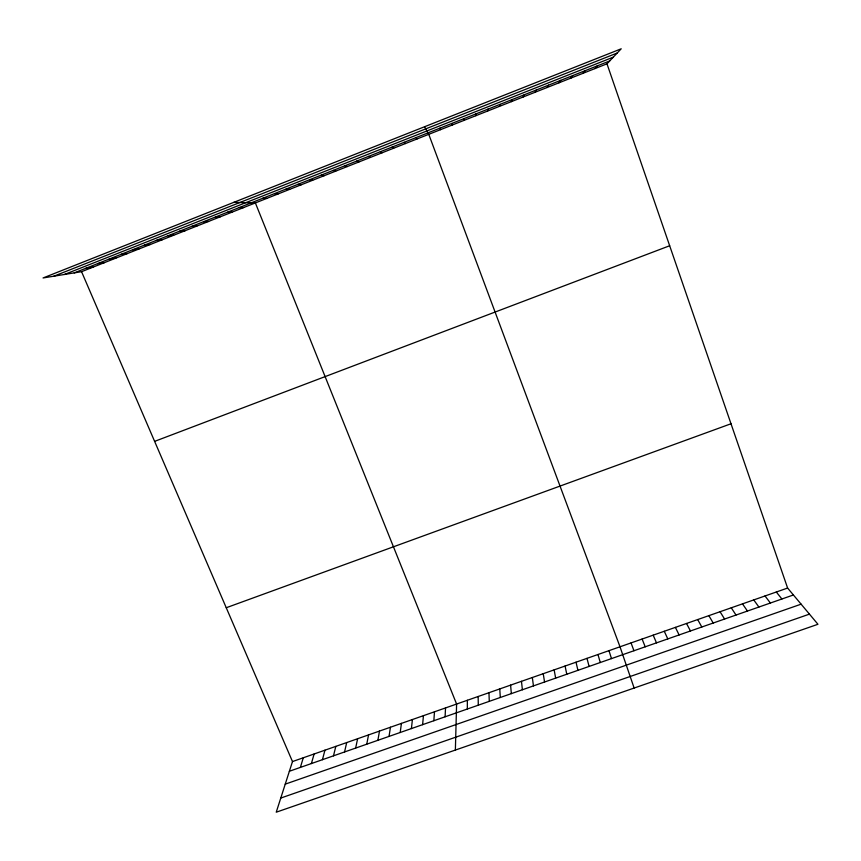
<?xml version="1.0" encoding="UTF-8"?>
<svg xmlns="http://www.w3.org/2000/svg" width="861" height="861" viewBox="0 0 861 861"><rect width="100%" height="100%" fill="white"/><g stroke="black" fill="none" stroke-linecap="round" stroke-linejoin="round"><path stroke-width="1.29" d="M467.319 709.023L467.362 700.284M455.372 750.06L456.599 704.05L255.373 202.927L233.772 202.367M445.094 716.793L445.524 707.936M475.81 115.708L475.929 113.9M433.847 720.732L434.471 711.81M422.611 724.661L423.44 715.674M411.407 728.578L412.419 719.538M400.214 732.496L401.42 723.391M389.043 736.403L390.442 727.233M377.893 740.299L379.486 731.075M487.627 111.037L487.972 109.132M366.754 744.195L368.54 734.917M355.647 748.08L357.616 738.738M344.551 751.965L346.714 742.559M333.476 755.84L335.833 746.379M322.423 759.703L324.963 750.179M311.381 763.567L314.125 753.988M499.466 106.355L500.037 104.364M300.371 767.42L303.287 757.777M81.558 271.689L292.482 761.565L276.241 812.203L817.95 624.279L787.611 588.052L606.983 63.822L621.212 48.797L43.05 277.963L81.558 271.689L606.983 63.822M511.316 101.663L512.134 99.575M523.197 96.959L524.241 94.785M535.101 92.256L536.381 89.974M547.026 87.531L548.543 85.164M558.972 82.807L560.726 80.342M570.94 78.071L572.931 75.51M582.929 73.336L585.157 70.677M594.94 68.579L597.405 65.823M53.866 276.198L617.197 53.027M64.457 274.476L613.29 57.16M74.229 272.883L609.674 60.97M154.614 441.37L669.664 245.751M226.249 607.737L731.011 423.763M292.482 761.565L787.611 588.052M289.371 771.262L793.412 594.973M285.239 784.145L801.117 604.174M280.783 798.05L809.448 614.13M85.874 268.277L92.999 267.168M97.551 263.66L104.461 262.637M109.239 259.032L115.944 258.096M120.949 254.393L127.439 253.543M132.691 249.755L138.965 248.98M144.444 245.094L150.514 244.416M156.228 240.434L162.072 239.842M168.024 235.763L173.664 235.257M179.852 231.082L185.266 230.662M191.702 226.4L196.9 226.056M203.562 221.697L208.556 221.449M215.454 216.994L220.222 216.832M227.369 212.28L231.921 212.204M239.304 207.555L243.631 207.566M262.896 198.213L266.792 198.407M274.541 193.607L278.221 193.886M286.218 188.989L289.673 189.355M297.906 184.362L301.146 184.814M309.626 179.723L312.651 180.261M321.357 175.074L324.166 175.709M333.121 170.424L335.704 171.145M344.895 165.764L347.263 166.571M356.702 161.093L358.843 161.986M368.519 156.411L370.445 157.402M380.368 151.73L382.069 152.806M392.229 147.027L393.703 148.2M404.121 142.323L405.37 143.583M776.31 592.013L781.885 598.998M765.02 595.973L770.391 603.023M416.035 137.609L417.058 138.955M753.752 599.923L758.907 607.037M742.494 603.862L747.445 611.041M731.269 607.801L736.015 615.045M720.054 611.73L724.585 619.037M708.861 615.647L713.188 623.02M697.69 619.565L701.812 627.002M424.57 126.739L428.767 134.327L620.006 646.794L634.137 688.047M686.529 623.472L690.447 630.973M675.401 627.378L679.114 634.944M664.283 631.274L667.792 638.905M653.187 635.16L656.491 642.855M642.102 639.045L645.212 646.805M439.928 128.149L440.498 129.688M631.048 642.919L633.944 650.744M608.975 650.658L611.482 658.6M597.975 654.511L600.278 662.518M586.987 658.364L589.096 666.425M576.02 662.206L577.925 670.332M451.907 123.414L452.24 125.039M565.074 666.037L566.775 674.238M554.14 669.869L555.657 678.124M543.237 673.689L544.55 682.009M532.335 677.51L533.454 685.894M521.465 681.32L522.39 689.758M510.605 685.13L511.337 693.622M463.907 118.667L464.014 120.379M499.767 688.929L500.306 697.485M488.951 692.718L489.285 701.338M478.146 696.506L478.296 705.181"/></g></svg>
